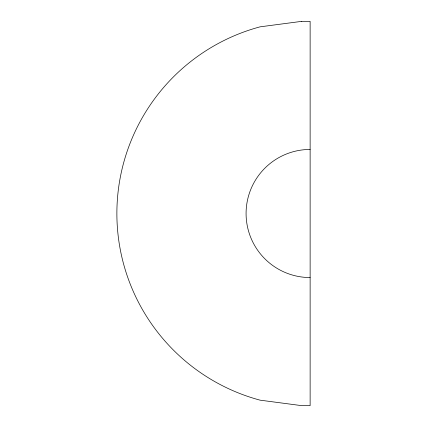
<?xml version="1.0" encoding="UTF-8"?>
<svg xmlns="http://www.w3.org/2000/svg" width="427" height="427" viewBox="0 0 427 427"><rect width="100%" height="100%" fill="white"/><g stroke="black" fill="none" stroke-linecap="round" stroke-linejoin="round"><path stroke-width="0.64" d="M310.13 277.55A64.05 64.05 0 0 1 246.08 213.5A64.05 64.05 0 0 1 310.13 149.45M301.734 21.35L260.107 26.832A193.255 193.255 0 0 0 260.107 400.168L301.734 405.65L310.13 405.65L310.13 21.35L301.734 21.35"/></g></svg>
